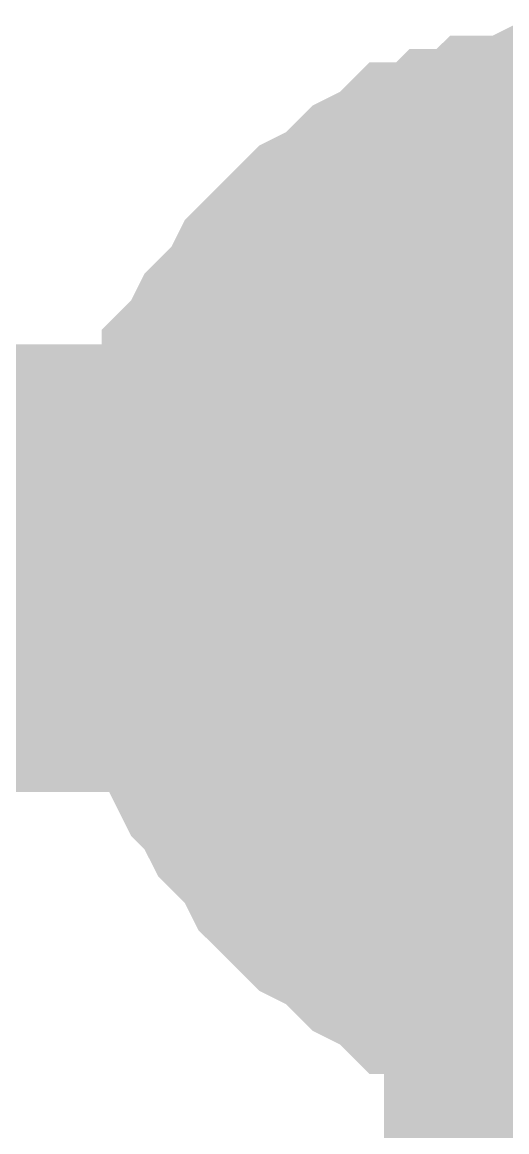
# Model space of a CAD drawing. Header units: inches. Extents: x 0 to 841, y 0 to 594.
# Drawn here: x 394.031 to 394.841, y 116.541 to 118.397 of the extents above; entities that cross this region are included whole.
import ezdxf

# ---------------------------------------------------------------- set-up
doc = ezdxf.new("R2010")
doc.units = ezdxf.units.IN
doc.layers.add('Sheet', color=255, linetype='Continuous')

msp = doc.modelspace()

# ---------------------------------------------------------------- linework, layer by layer
at = {"layer": 'Sheet'}
for points in [[(394.2468, 117.4839, 0.2997, 0.2997, 0), (394.2468, 117.5288, 0.2997, 0.2997, 0), (394.2468, 117.5737, 0.2997, 0.2997, 0), (394.2468, 117.5962, 0.2997, 0.2997, 0), (394.2693, 117.6411, 0.2997, 0.2997, 0), (394.2693, 117.686, 0.2997, 0.2997, 0), (394.2917, 117.7085, 0.2997, 0.2997, 0), (394.2917, 117.7534, 0.2997, 0.2997, 0), (394.3142, 117.7759, 0.2997, 0.2997, 0), (394.3142, 117.8208, 0.2997, 0.2997, 0), (394.3367, 117.8432, 0.2997, 0.2997, 0), (394.3591, 117.8882, 0.2997, 0.2997, 0), (394.3816, 117.9106, 0.2997, 0.2997, 0), (394.404, 117.9331, 0.2997, 0.2997, 0), (394.4265, 117.978, 0.2997, 0.2997, 0), (394.4489, 118.0005, 0.2997, 0.2997, 0), (394.4714, 118.0229, 0.2997, 0.2997, 0), (394.4939, 118.0454, 0.2997, 0.2997, 0), (394.5163, 118.0678, 0.2997, 0.2997, 0), (394.5612, 118.0903, 0.2997, 0.2997, 0), (394.5837, 118.1127, 0.2997, 0.2997, 0), (394.6061, 118.1352, 0.2997, 0.2997, 0), (394.6511, 118.1577, 0.2997, 0.2997, 0), (394.6735, 118.1801, 0.2997, 0.2997, 0), (394.7184, 118.1801, 0.2997, 0.2997, 0), (394.7409, 118.2026, 0.2997, 0.2997, 0), (394.7858, 118.2026, 0.2997, 0.2997, 0), (394.8083, 118.225, 0.2997, 0.2997, 0), (394.8532, 118.225, 0.2997, 0.2997, 0), (394.8981, 118.2475, 0.2997, 0.2997, 0), (394.9206, 118.2475, 0.2997, 0.2997, 0), (394.9655, 118.2475, 0.2997, 0.2997, 0), (395.0104, 118.2475, 0.2997, 0.2997, 0)], [(394.2468, 117.4839, 0.2997, 0.2997, 0), (394.2468, 117.5288, 0.2997, 0.2997, 0), (394.2468, 117.5737, 0.2997, 0.2997, 0), (394.2468, 117.5962, 0.2997, 0.2997, 0), (394.2693, 117.6411, 0.2997, 0.2997, 0), (394.2693, 117.686, 0.2997, 0.2997, 0), (394.2917, 117.7085, 0.2997, 0.2997, 0), (394.2917, 117.7534, 0.2997, 0.2997, 0), (394.3142, 117.7759, 0.2997, 0.2997, 0), (394.3142, 117.8208, 0.2997, 0.2997, 0), (394.3367, 117.8432, 0.2997, 0.2997, 0), (394.3591, 117.8882, 0.2997, 0.2997, 0), (394.3816, 117.9106, 0.2997, 0.2997, 0), (394.404, 117.9331, 0.2997, 0.2997, 0), (394.4265, 117.978, 0.2997, 0.2997, 0), (394.4489, 118.0005, 0.2997, 0.2997, 0), (394.4714, 118.0229, 0.2997, 0.2997, 0), (394.4939, 118.0454, 0.2997, 0.2997, 0), (394.5163, 118.0678, 0.2997, 0.2997, 0), (394.5612, 118.0903, 0.2997, 0.2997, 0), (394.5837, 118.1127, 0.2997, 0.2997, 0), (394.6061, 118.1352, 0.2997, 0.2997, 0), (394.6511, 118.1577, 0.2997, 0.2997, 0), (394.6735, 118.1801, 0.2997, 0.2997, 0), (394.7184, 118.1801, 0.2997, 0.2997, 0), (394.7409, 118.2026, 0.2997, 0.2997, 0), (394.7858, 118.2026, 0.2997, 0.2997, 0), (394.8083, 118.225, 0.2997, 0.2997, 0), (394.8532, 118.225, 0.2997, 0.2997, 0), (394.8981, 118.2475, 0.2997, 0.2997, 0), (394.9206, 118.2475, 0.2997, 0.2997, 0), (394.9655, 118.2475, 0.2997, 0.2997, 0), (395.0104, 118.2475, 0.2997, 0.2997, 0)], [(394.2468, 117.4839, 0.0991, 0.0991, 0), (394.2468, 117.5288, 0.0991, 0.0991, 0), (394.2468, 117.5737, 0.0991, 0.0991, 0), (394.2468, 117.5962, 0.0991, 0.0991, 0), (394.2693, 117.6411, 0.0991, 0.0991, 0), (394.2693, 117.686, 0.0991, 0.0991, 0), (394.2917, 117.7085, 0.0991, 0.0991, 0), (394.2917, 117.7534, 0.0991, 0.0991, 0), (394.3142, 117.7759, 0.0991, 0.0991, 0), (394.3142, 117.8208, 0.0991, 0.0991, 0), (394.3367, 117.8432, 0.0991, 0.0991, 0), (394.3591, 117.8882, 0.0991, 0.0991, 0), (394.3816, 117.9106, 0.0991, 0.0991, 0), (394.404, 117.9331, 0.0991, 0.0991, 0), (394.4265, 117.978, 0.0991, 0.0991, 0), (394.4489, 118.0005, 0.0991, 0.0991, 0), (394.4714, 118.0229, 0.0991, 0.0991, 0), (394.4939, 118.0454, 0.0991, 0.0991, 0), (394.5163, 118.0678, 0.0991, 0.0991, 0), (394.5612, 118.0903, 0.0991, 0.0991, 0), (394.5837, 118.1127, 0.0991, 0.0991, 0), (394.6061, 118.1352, 0.0991, 0.0991, 0), (394.6511, 118.1577, 0.0991, 0.0991, 0), (394.6735, 118.1801, 0.0991, 0.0991, 0), (394.7184, 118.1801, 0.0991, 0.0991, 0), (394.7409, 118.2026, 0.0991, 0.0991, 0), (394.7858, 118.2026, 0.0991, 0.0991, 0), (394.8083, 118.225, 0.0991, 0.0991, 0), (394.8532, 118.225, 0.0991, 0.0991, 0), (394.8981, 118.2475, 0.0991, 0.0991, 0)], [(394.2468, 117.4839, 0.0991, 0.0991, 0), (394.2468, 117.5288, 0.0991, 0.0991, 0), (394.2468, 117.5737, 0.0991, 0.0991, 0), (394.2468, 117.5962, 0.0991, 0.0991, 0), (394.2693, 117.6411, 0.0991, 0.0991, 0), (394.2693, 117.686, 0.0991, 0.0991, 0), (394.2917, 117.7085, 0.0991, 0.0991, 0), (394.2917, 117.7534, 0.0991, 0.0991, 0), (394.3142, 117.7759, 0.0991, 0.0991, 0), (394.3142, 117.8208, 0.0991, 0.0991, 0), (394.3367, 117.8432, 0.0991, 0.0991, 0), (394.3591, 117.8882, 0.0991, 0.0991, 0), (394.3816, 117.9106, 0.0991, 0.0991, 0), (394.404, 117.9331, 0.0991, 0.0991, 0), (394.4265, 117.978, 0.0991, 0.0991, 0), (394.4489, 118.0005, 0.0991, 0.0991, 0), (394.4714, 118.0229, 0.0991, 0.0991, 0), (394.4939, 118.0454, 0.0991, 0.0991, 0), (394.5163, 118.0678, 0.0991, 0.0991, 0), (394.5612, 118.0903, 0.0991, 0.0991, 0), (394.5837, 118.1127, 0.0991, 0.0991, 0), (394.6061, 118.1352, 0.0991, 0.0991, 0), (394.6511, 118.1577, 0.0991, 0.0991, 0), (394.6735, 118.1801, 0.0991, 0.0991, 0), (394.7184, 118.1801, 0.0991, 0.0991, 0), (394.7409, 118.2026, 0.0991, 0.0991, 0), (394.7858, 118.2026, 0.0991, 0.0991, 0), (394.8083, 118.225, 0.0991, 0.0991, 0), (394.8532, 118.225, 0.0991, 0.0991, 0), (394.8981, 118.2475, 0.0991, 0.0991, 0)], [(394.4939, 117.4839, 0.2997, 0.2997, 0), (394.4939, 117.5064, 0.2997, 0.2997, 0), (394.4939, 117.5288, 0.2997, 0.2997, 0), (394.4939, 117.5737, 0.2997, 0.2997, 0), (394.4939, 117.5962, 0.2997, 0.2997, 0), (394.5163, 117.6186, 0.2997, 0.2997, 0), (394.5163, 117.6411, 0.2997, 0.2997, 0), (394.5163, 117.6636, 0.2997, 0.2997, 0), (394.5388, 117.686, 0.2997, 0.2997, 0), (394.5388, 117.7085, 0.2997, 0.2997, 0), (394.5612, 117.7309, 0.2997, 0.2997, 0), (394.5612, 117.7534, 0.2997, 0.2997, 0), (394.5837, 117.7759, 0.2997, 0.2997, 0), (394.6061, 117.7983, 0.2997, 0.2997, 0), (394.6061, 117.8208, 0.2997, 0.2997, 0), (394.6286, 117.8432, 0.2997, 0.2997, 0), (394.6511, 117.8432, 0.2997, 0.2997, 0), (394.6735, 117.8657, 0.2997, 0.2997, 0), (394.696, 117.8882, 0.2997, 0.2997, 0), (394.7184, 117.9106, 0.2997, 0.2997, 0), (394.7184, 117.9106, 0.2997, 0.2997, 0), (394.7409, 117.9331, 0.2997, 0.2997, 0), (394.7634, 117.9331, 0.2997, 0.2997, 0), (394.7858, 117.9555, 0.2997, 0.2997, 0), (394.8083, 117.9555, 0.2997, 0.2997, 0), (394.8307, 117.978, 0.2997, 0.2997, 0), (394.8532, 117.978, 0.2997, 0.2997, 0), (394.8756, 117.978, 0.2997, 0.2997, 0), (394.9206, 118.0005, 0.2997, 0.2997, 0), (394.943, 118.0005, 0.2997, 0.2997, 0), (394.9655, 118.0005, 0.2997, 0.2997, 0), (394.9879, 118.0005, 0.2997, 0.2997, 0), (395.0104, 118.0005, 0.2997, 0.2997, 0)], [(394.4939, 117.4839, 0.2997, 0.2997, 0), (394.4939, 117.5064, 0.2997, 0.2997, 0), (394.4939, 117.5288, 0.2997, 0.2997, 0), (394.4939, 117.5737, 0.2997, 0.2997, 0), (394.4939, 117.5962, 0.2997, 0.2997, 0), (394.5163, 117.6186, 0.2997, 0.2997, 0), (394.5163, 117.6411, 0.2997, 0.2997, 0), (394.5163, 117.6636, 0.2997, 0.2997, 0), (394.5388, 117.686, 0.2997, 0.2997, 0), (394.5388, 117.7085, 0.2997, 0.2997, 0), (394.5612, 117.7309, 0.2997, 0.2997, 0), (394.5612, 117.7534, 0.2997, 0.2997, 0), (394.5837, 117.7759, 0.2997, 0.2997, 0), (394.6061, 117.7983, 0.2997, 0.2997, 0), (394.6061, 117.8208, 0.2997, 0.2997, 0), (394.6286, 117.8432, 0.2997, 0.2997, 0), (394.6511, 117.8432, 0.2997, 0.2997, 0), (394.6735, 117.8657, 0.2997, 0.2997, 0), (394.696, 117.8882, 0.2997, 0.2997, 0), (394.7184, 117.9106, 0.2997, 0.2997, 0), (394.7184, 117.9106, 0.2997, 0.2997, 0), (394.7409, 117.9331, 0.2997, 0.2997, 0), (394.7634, 117.9331, 0.2997, 0.2997, 0), (394.7858, 117.9555, 0.2997, 0.2997, 0), (394.8083, 117.9555, 0.2997, 0.2997, 0), (394.8307, 117.978, 0.2997, 0.2997, 0), (394.8532, 117.978, 0.2997, 0.2997, 0), (394.8756, 117.978, 0.2997, 0.2997, 0), (394.9206, 118.0005, 0.2997, 0.2997, 0), (394.943, 118.0005, 0.2997, 0.2997, 0), (394.9655, 118.0005, 0.2997, 0.2997, 0), (394.9879, 118.0005, 0.2997, 0.2997, 0), (395.0104, 118.0005, 0.2997, 0.2997, 0)], [(394.4939, 117.4839, 0.0991, 0.0991, 0), (394.4939, 117.5064, 0.0991, 0.0991, 0), (394.4939, 117.5288, 0.0991, 0.0991, 0), (394.4939, 117.5737, 0.0991, 0.0991, 0), (394.4939, 117.5962, 0.0991, 0.0991, 0), (394.5163, 117.6186, 0.0991, 0.0991, 0), (394.5163, 117.6411, 0.0991, 0.0991, 0), (394.5163, 117.6636, 0.0991, 0.0991, 0), (394.5388, 117.686, 0.0991, 0.0991, 0), (394.5388, 117.7085, 0.0991, 0.0991, 0), (394.5612, 117.7309, 0.0991, 0.0991, 0), (394.5612, 117.7534, 0.0991, 0.0991, 0), (394.5837, 117.7759, 0.0991, 0.0991, 0), (394.6061, 117.7983, 0.0991, 0.0991, 0), (394.6061, 117.8208, 0.0991, 0.0991, 0), (394.6286, 117.8432, 0.0991, 0.0991, 0), (394.6511, 117.8432, 0.0991, 0.0991, 0), (394.6735, 117.8657, 0.0991, 0.0991, 0), (394.696, 117.8882, 0.0991, 0.0991, 0), (394.7184, 117.9106, 0.0991, 0.0991, 0), (394.7184, 117.9106, 0.0991, 0.0991, 0), (394.7409, 117.9331, 0.0991, 0.0991, 0), (394.7634, 117.9331, 0.0991, 0.0991, 0), (394.7858, 117.9555, 0.0991, 0.0991, 0), (394.8083, 117.9555, 0.0991, 0.0991, 0), (394.8307, 117.978, 0.0991, 0.0991, 0), (394.8532, 117.978, 0.0991, 0.0991, 0), (394.8756, 117.978, 0.0991, 0.0991, 0), (394.9206, 118.0005, 0.0991, 0.0991, 0)], [(394.4939, 117.4839, 0.0991, 0.0991, 0), (394.4939, 117.5064, 0.0991, 0.0991, 0), (394.4939, 117.5288, 0.0991, 0.0991, 0), (394.4939, 117.5737, 0.0991, 0.0991, 0), (394.4939, 117.5962, 0.0991, 0.0991, 0), (394.5163, 117.6186, 0.0991, 0.0991, 0), (394.5163, 117.6411, 0.0991, 0.0991, 0), (394.5163, 117.6636, 0.0991, 0.0991, 0), (394.5388, 117.686, 0.0991, 0.0991, 0), (394.5388, 117.7085, 0.0991, 0.0991, 0), (394.5612, 117.7309, 0.0991, 0.0991, 0), (394.5612, 117.7534, 0.0991, 0.0991, 0), (394.5837, 117.7759, 0.0991, 0.0991, 0), (394.6061, 117.7983, 0.0991, 0.0991, 0), (394.6061, 117.8208, 0.0991, 0.0991, 0), (394.6286, 117.8432, 0.0991, 0.0991, 0), (394.6511, 117.8432, 0.0991, 0.0991, 0), (394.6735, 117.8657, 0.0991, 0.0991, 0), (394.696, 117.8882, 0.0991, 0.0991, 0), (394.7184, 117.9106, 0.0991, 0.0991, 0), (394.7184, 117.9106, 0.0991, 0.0991, 0), (394.7409, 117.9331, 0.0991, 0.0991, 0), (394.7634, 117.9331, 0.0991, 0.0991, 0), (394.7858, 117.9555, 0.0991, 0.0991, 0), (394.8083, 117.9555, 0.0991, 0.0991, 0), (394.8307, 117.978, 0.0991, 0.0991, 0), (394.8532, 117.978, 0.0991, 0.0991, 0), (394.8756, 117.978, 0.0991, 0.0991, 0), (394.9206, 118.0005, 0.0991, 0.0991, 0)], [(400.0185, 117.4839, 0.7493, 0.7493, 0), (395.0104, 117.4839, 0.7493, 0.7493, 0), (380.0086, 117.4839, 0.7493, 0.7493, 0), (372.5077, 117.4839, 0.7493, 0.7493, 0)], [(395.0104, 114.9909, 0.7493, 0.7493, 0), (395.0104, 117.4839, 0.7493, 0.7493, 0)], [(395.0104, 116.7203, 0.2997, 0.2997, 0), (394.9655, 116.7203, 0.2997, 0.2997, 0), (394.9206, 116.7203, 0.2997, 0.2997, 0), (394.8981, 116.7203, 0.2997, 0.2997, 0), (394.8532, 116.7427, 0.2997, 0.2997, 0), (394.8083, 116.7427, 0.2997, 0.2997, 0), (394.7858, 116.7652, 0.2997, 0.2997, 0), (394.7409, 116.7652, 0.2997, 0.2997, 0), (394.7184, 116.7877, 0.2997, 0.2997, 0), (394.6735, 116.7877, 0.2997, 0.2997, 0), (394.6511, 116.8101, 0.2997, 0.2997, 0), (394.6061, 116.8326, 0.2997, 0.2997, 0), (394.5837, 116.855, 0.2997, 0.2997, 0), (394.5612, 116.8775, 0.2997, 0.2997, 0), (394.5163, 116.9, 0.2997, 0.2997, 0), (394.4939, 116.9224, 0.2997, 0.2997, 0), (394.4714, 116.9449, 0.2997, 0.2997, 0), (394.4489, 116.9673, 0.2997, 0.2997, 0), (394.4265, 117.0123, 0.2997, 0.2997, 0), (394.404, 117.0347, 0.2997, 0.2997, 0), (394.3816, 117.0572, 0.2997, 0.2997, 0), (394.3591, 117.1021, 0.2997, 0.2997, 0), (394.3367, 117.1245, 0.2997, 0.2997, 0), (394.3142, 117.1695, 0.2997, 0.2997, 0), (394.3142, 117.1919, 0.2997, 0.2997, 0), (394.2917, 117.2368, 0.2997, 0.2997, 0), (394.2917, 117.2593, 0.2997, 0.2997, 0), (394.2693, 117.3042, 0.2997, 0.2997, 0), (394.2693, 117.3267, 0.2997, 0.2997, 0), (394.2468, 117.3716, 0.2997, 0.2997, 0), (394.2468, 117.4165, 0.2997, 0.2997, 0), (394.2468, 117.439, 0.2997, 0.2997, 0), (394.2468, 117.4839, 0.2997, 0.2997, 0)], [(394.2468, 117.4839, 0.2997, 0.2997, 0), (394.2468, 117.4839, 0.2997, 0.2997, 0)], [(395.0104, 116.7203, 0.2997, 0.2997, 0), (394.9655, 116.7203, 0.2997, 0.2997, 0), (394.9206, 116.7203, 0.2997, 0.2997, 0), (394.8981, 116.7203, 0.2997, 0.2997, 0), (394.8532, 116.7427, 0.2997, 0.2997, 0), (394.8083, 116.7427, 0.2997, 0.2997, 0), (394.7858, 116.7652, 0.2997, 0.2997, 0), (394.7409, 116.7652, 0.2997, 0.2997, 0), (394.7184, 116.7877, 0.2997, 0.2997, 0), (394.6735, 116.7877, 0.2997, 0.2997, 0), (394.6511, 116.8101, 0.2997, 0.2997, 0), (394.6061, 116.8326, 0.2997, 0.2997, 0), (394.5837, 116.855, 0.2997, 0.2997, 0), (394.5612, 116.8775, 0.2997, 0.2997, 0), (394.5163, 116.9, 0.2997, 0.2997, 0), (394.4939, 116.9224, 0.2997, 0.2997, 0), (394.4714, 116.9449, 0.2997, 0.2997, 0), (394.4489, 116.9673, 0.2997, 0.2997, 0), (394.4265, 117.0123, 0.2997, 0.2997, 0), (394.404, 117.0347, 0.2997, 0.2997, 0), (394.3816, 117.0572, 0.2997, 0.2997, 0), (394.3591, 117.1021, 0.2997, 0.2997, 0), (394.3367, 117.1245, 0.2997, 0.2997, 0), (394.3142, 117.1695, 0.2997, 0.2997, 0), (394.3142, 117.1919, 0.2997, 0.2997, 0), (394.2917, 117.2368, 0.2997, 0.2997, 0), (394.2917, 117.2593, 0.2997, 0.2997, 0), (394.2693, 117.3042, 0.2997, 0.2997, 0), (394.2693, 117.3267, 0.2997, 0.2997, 0), (394.2468, 117.3716, 0.2997, 0.2997, 0), (394.2468, 117.4165, 0.2997, 0.2997, 0), (394.2468, 117.439, 0.2997, 0.2997, 0), (394.2468, 117.4839, 0.2997, 0.2997, 0)], [(394.2468, 117.4839, 0.2997, 0.2997, 0), (394.2468, 117.4839, 0.2997, 0.2997, 0)], [(395.0104, 116.9898, 0.2997, 0.2997, 0), (394.9879, 116.9898, 0.2997, 0.2997, 0), (394.9655, 116.9898, 0.2997, 0.2997, 0), (394.943, 116.9898, 0.2997, 0.2997, 0), (394.9206, 116.9898, 0.2997, 0.2997, 0), (394.8756, 117.0123, 0.2997, 0.2997, 0), (394.8532, 117.0123, 0.2997, 0.2997, 0), (394.8307, 117.0123, 0.2997, 0.2997, 0), (394.8083, 117.0347, 0.2997, 0.2997, 0), (394.7858, 117.0347, 0.2997, 0.2997, 0), (394.7634, 117.0572, 0.2997, 0.2997, 0), (394.7409, 117.0572, 0.2997, 0.2997, 0), (394.7184, 117.0796, 0.2997, 0.2997, 0), (394.7184, 117.0796, 0.2997, 0.2997, 0), (394.696, 117.1021, 0.2997, 0.2997, 0), (394.6735, 117.1245, 0.2997, 0.2997, 0), (394.6511, 117.147, 0.2997, 0.2997, 0), (394.6286, 117.147, 0.2997, 0.2997, 0), (394.6061, 117.1695, 0.2997, 0.2997, 0), (394.6061, 117.1919, 0.2997, 0.2997, 0), (394.5837, 117.2144, 0.2997, 0.2997, 0), (394.5612, 117.2368, 0.2997, 0.2997, 0), (394.5612, 117.2593, 0.2997, 0.2997, 0), (394.5388, 117.2818, 0.2997, 0.2997, 0), (394.5388, 117.2818, 0.2997, 0.2997, 0), (394.5163, 117.3042, 0.2997, 0.2997, 0), (394.5163, 117.3491, 0.2997, 0.2997, 0), (394.5163, 117.3716, 0.2997, 0.2997, 0), (394.4939, 117.3941, 0.2997, 0.2997, 0), (394.4939, 117.4165, 0.2997, 0.2997, 0), (394.4939, 117.439, 0.2997, 0.2997, 0), (394.4939, 117.4614, 0.2997, 0.2997, 0), (394.4939, 117.4839, 0.2997, 0.2997, 0)], [(394.4939, 117.4839, 0.2997, 0.2997, 0), (394.4939, 117.4839, 0.2997, 0.2997, 0)], [(395.0104, 116.9898, 0.2997, 0.2997, 0), (394.9879, 116.9898, 0.2997, 0.2997, 0), (394.9655, 116.9898, 0.2997, 0.2997, 0), (394.943, 116.9898, 0.2997, 0.2997, 0), (394.9206, 116.9898, 0.2997, 0.2997, 0), (394.8756, 117.0123, 0.2997, 0.2997, 0), (394.8532, 117.0123, 0.2997, 0.2997, 0), (394.8307, 117.0123, 0.2997, 0.2997, 0), (394.8083, 117.0347, 0.2997, 0.2997, 0), (394.7858, 117.0347, 0.2997, 0.2997, 0), (394.7634, 117.0572, 0.2997, 0.2997, 0), (394.7409, 117.0572, 0.2997, 0.2997, 0), (394.7184, 117.0796, 0.2997, 0.2997, 0), (394.7184, 117.0796, 0.2997, 0.2997, 0), (394.696, 117.1021, 0.2997, 0.2997, 0), (394.6735, 117.1245, 0.2997, 0.2997, 0), (394.6511, 117.147, 0.2997, 0.2997, 0), (394.6286, 117.147, 0.2997, 0.2997, 0), (394.6061, 117.1695, 0.2997, 0.2997, 0), (394.6061, 117.1919, 0.2997, 0.2997, 0), (394.5837, 117.2144, 0.2997, 0.2997, 0), (394.5612, 117.2368, 0.2997, 0.2997, 0), (394.5612, 117.2593, 0.2997, 0.2997, 0), (394.5388, 117.2818, 0.2997, 0.2997, 0), (394.5388, 117.2818, 0.2997, 0.2997, 0), (394.5163, 117.3042, 0.2997, 0.2997, 0), (394.5163, 117.3491, 0.2997, 0.2997, 0), (394.5163, 117.3716, 0.2997, 0.2997, 0), (394.4939, 117.3941, 0.2997, 0.2997, 0), (394.4939, 117.4165, 0.2997, 0.2997, 0), (394.4939, 117.439, 0.2997, 0.2997, 0), (394.4939, 117.4614, 0.2997, 0.2997, 0), (394.4939, 117.4839, 0.2997, 0.2997, 0)], [(394.4939, 117.4839, 0.2997, 0.2997, 0), (394.4939, 117.4839, 0.2997, 0.2997, 0)], [(394.8981, 116.7203, 0.0991, 0.0991, 0), (394.8532, 116.7427, 0.0991, 0.0991, 0), (394.8083, 116.7427, 0.0991, 0.0991, 0), (394.7858, 116.7652, 0.0991, 0.0991, 0), (394.7409, 116.7652, 0.0991, 0.0991, 0), (394.7184, 116.7877, 0.0991, 0.0991, 0), (394.6735, 116.7877, 0.0991, 0.0991, 0), (394.6511, 116.8101, 0.0991, 0.0991, 0), (394.6061, 116.8326, 0.0991, 0.0991, 0), (394.5837, 116.855, 0.0991, 0.0991, 0), (394.5612, 116.8775, 0.0991, 0.0991, 0), (394.5163, 116.9, 0.0991, 0.0991, 0), (394.4939, 116.9224, 0.0991, 0.0991, 0), (394.4714, 116.9449, 0.0991, 0.0991, 0), (394.4489, 116.9673, 0.0991, 0.0991, 0), (394.4265, 117.0123, 0.0991, 0.0991, 0), (394.404, 117.0347, 0.0991, 0.0991, 0), (394.3816, 117.0572, 0.0991, 0.0991, 0), (394.3591, 117.1021, 0.0991, 0.0991, 0), (394.3367, 117.1245, 0.0991, 0.0991, 0), (394.3142, 117.1695, 0.0991, 0.0991, 0), (394.3142, 117.1919, 0.0991, 0.0991, 0), (394.2917, 117.2368, 0.0991, 0.0991, 0), (394.2917, 117.2593, 0.0991, 0.0991, 0), (394.2693, 117.3042, 0.0991, 0.0991, 0), (394.2693, 117.3267, 0.0991, 0.0991, 0), (394.2468, 117.3716, 0.0991, 0.0991, 0), (394.2468, 117.4165, 0.0991, 0.0991, 0), (394.2468, 117.439, 0.0991, 0.0991, 0), (394.2468, 117.4839, 0.0991, 0.0991, 0)], [(394.2468, 117.4839, 0.0991, 0.0991, 0), (394.2468, 117.4839, 0.0991, 0.0991, 0)], [(394.8981, 116.7203, 0.0991, 0.0991, 0), (394.8532, 116.7427, 0.0991, 0.0991, 0), (394.8083, 116.7427, 0.0991, 0.0991, 0), (394.7858, 116.7652, 0.0991, 0.0991, 0), (394.7409, 116.7652, 0.0991, 0.0991, 0), (394.7184, 116.7877, 0.0991, 0.0991, 0), (394.6735, 116.7877, 0.0991, 0.0991, 0), (394.6511, 116.8101, 0.0991, 0.0991, 0), (394.6061, 116.8326, 0.0991, 0.0991, 0), (394.5837, 116.855, 0.0991, 0.0991, 0), (394.5612, 116.8775, 0.0991, 0.0991, 0), (394.5163, 116.9, 0.0991, 0.0991, 0), (394.4939, 116.9224, 0.0991, 0.0991, 0), (394.4714, 116.9449, 0.0991, 0.0991, 0), (394.4489, 116.9673, 0.0991, 0.0991, 0), (394.4265, 117.0123, 0.0991, 0.0991, 0), (394.404, 117.0347, 0.0991, 0.0991, 0), (394.3816, 117.0572, 0.0991, 0.0991, 0), (394.3591, 117.1021, 0.0991, 0.0991, 0), (394.3367, 117.1245, 0.0991, 0.0991, 0), (394.3142, 117.1695, 0.0991, 0.0991, 0), (394.3142, 117.1919, 0.0991, 0.0991, 0), (394.2917, 117.2368, 0.0991, 0.0991, 0), (394.2917, 117.2593, 0.0991, 0.0991, 0), (394.2693, 117.3042, 0.0991, 0.0991, 0), (394.2693, 117.3267, 0.0991, 0.0991, 0), (394.2468, 117.3716, 0.0991, 0.0991, 0), (394.2468, 117.4165, 0.0991, 0.0991, 0), (394.2468, 117.439, 0.0991, 0.0991, 0), (394.2468, 117.4839, 0.0991, 0.0991, 0)], [(394.2468, 117.4839, 0.0991, 0.0991, 0), (394.2468, 117.4839, 0.0991, 0.0991, 0)], [(394.9206, 116.9898, 0.0991, 0.0991, 0), (394.8756, 117.0123, 0.0991, 0.0991, 0), (394.8532, 117.0123, 0.0991, 0.0991, 0), (394.8307, 117.0123, 0.0991, 0.0991, 0), (394.8083, 117.0347, 0.0991, 0.0991, 0), (394.7858, 117.0347, 0.0991, 0.0991, 0), (394.7634, 117.0572, 0.0991, 0.0991, 0), (394.7409, 117.0572, 0.0991, 0.0991, 0), (394.7184, 117.0796, 0.0991, 0.0991, 0), (394.7184, 117.0796, 0.0991, 0.0991, 0), (394.696, 117.1021, 0.0991, 0.0991, 0), (394.6735, 117.1245, 0.0991, 0.0991, 0), (394.6511, 117.147, 0.0991, 0.0991, 0), (394.6286, 117.147, 0.0991, 0.0991, 0), (394.6061, 117.1695, 0.0991, 0.0991, 0), (394.6061, 117.1919, 0.0991, 0.0991, 0), (394.5837, 117.2144, 0.0991, 0.0991, 0), (394.5612, 117.2368, 0.0991, 0.0991, 0), (394.5612, 117.2593, 0.0991, 0.0991, 0), (394.5388, 117.2818, 0.0991, 0.0991, 0), (394.5388, 117.2818, 0.0991, 0.0991, 0), (394.5163, 117.3042, 0.0991, 0.0991, 0), (394.5163, 117.3491, 0.0991, 0.0991, 0), (394.5163, 117.3716, 0.0991, 0.0991, 0), (394.4939, 117.3941, 0.0991, 0.0991, 0), (394.4939, 117.4165, 0.0991, 0.0991, 0), (394.4939, 117.439, 0.0991, 0.0991, 0), (394.4939, 117.4614, 0.0991, 0.0991, 0), (394.4939, 117.4839, 0.0991, 0.0991, 0)], [(394.4939, 117.4839, 0.0991, 0.0991, 0), (394.4939, 117.4839, 0.0991, 0.0991, 0)], [(394.9206, 116.9898, 0.0991, 0.0991, 0), (394.8756, 117.0123, 0.0991, 0.0991, 0), (394.8532, 117.0123, 0.0991, 0.0991, 0), (394.8307, 117.0123, 0.0991, 0.0991, 0), (394.8083, 117.0347, 0.0991, 0.0991, 0), (394.7858, 117.0347, 0.0991, 0.0991, 0), (394.7634, 117.0572, 0.0991, 0.0991, 0), (394.7409, 117.0572, 0.0991, 0.0991, 0), (394.7184, 117.0796, 0.0991, 0.0991, 0), (394.7184, 117.0796, 0.0991, 0.0991, 0), (394.696, 117.1021, 0.0991, 0.0991, 0), (394.6735, 117.1245, 0.0991, 0.0991, 0), (394.6511, 117.147, 0.0991, 0.0991, 0), (394.6286, 117.147, 0.0991, 0.0991, 0), (394.6061, 117.1695, 0.0991, 0.0991, 0), (394.6061, 117.1919, 0.0991, 0.0991, 0), (394.5837, 117.2144, 0.0991, 0.0991, 0), (394.5612, 117.2368, 0.0991, 0.0991, 0), (394.5612, 117.2593, 0.0991, 0.0991, 0), (394.5388, 117.2818, 0.0991, 0.0991, 0), (394.5388, 117.2818, 0.0991, 0.0991, 0), (394.5163, 117.3042, 0.0991, 0.0991, 0), (394.5163, 117.3491, 0.0991, 0.0991, 0), (394.5163, 117.3716, 0.0991, 0.0991, 0), (394.4939, 117.3941, 0.0991, 0.0991, 0), (394.4939, 117.4165, 0.0991, 0.0991, 0), (394.4939, 117.439, 0.0991, 0.0991, 0), (394.4939, 117.4614, 0.0991, 0.0991, 0), (394.4939, 117.4839, 0.0991, 0.0991, 0)], [(394.4939, 117.4839, 0.0991, 0.0991, 0), (394.4939, 117.4839, 0.0991, 0.0991, 0)]]:
    msp.add_lwpolyline(points, format="xyseb", dxfattribs=at)
msp.add_lwpolyline([(394.746, 117.5, 0.508, 0.508, 1), (395.254, 117.5, 0.508, 0.508, 1)], format="xyseb", close=True, dxfattribs=at)

doc.saveas('drawing.dxf')
